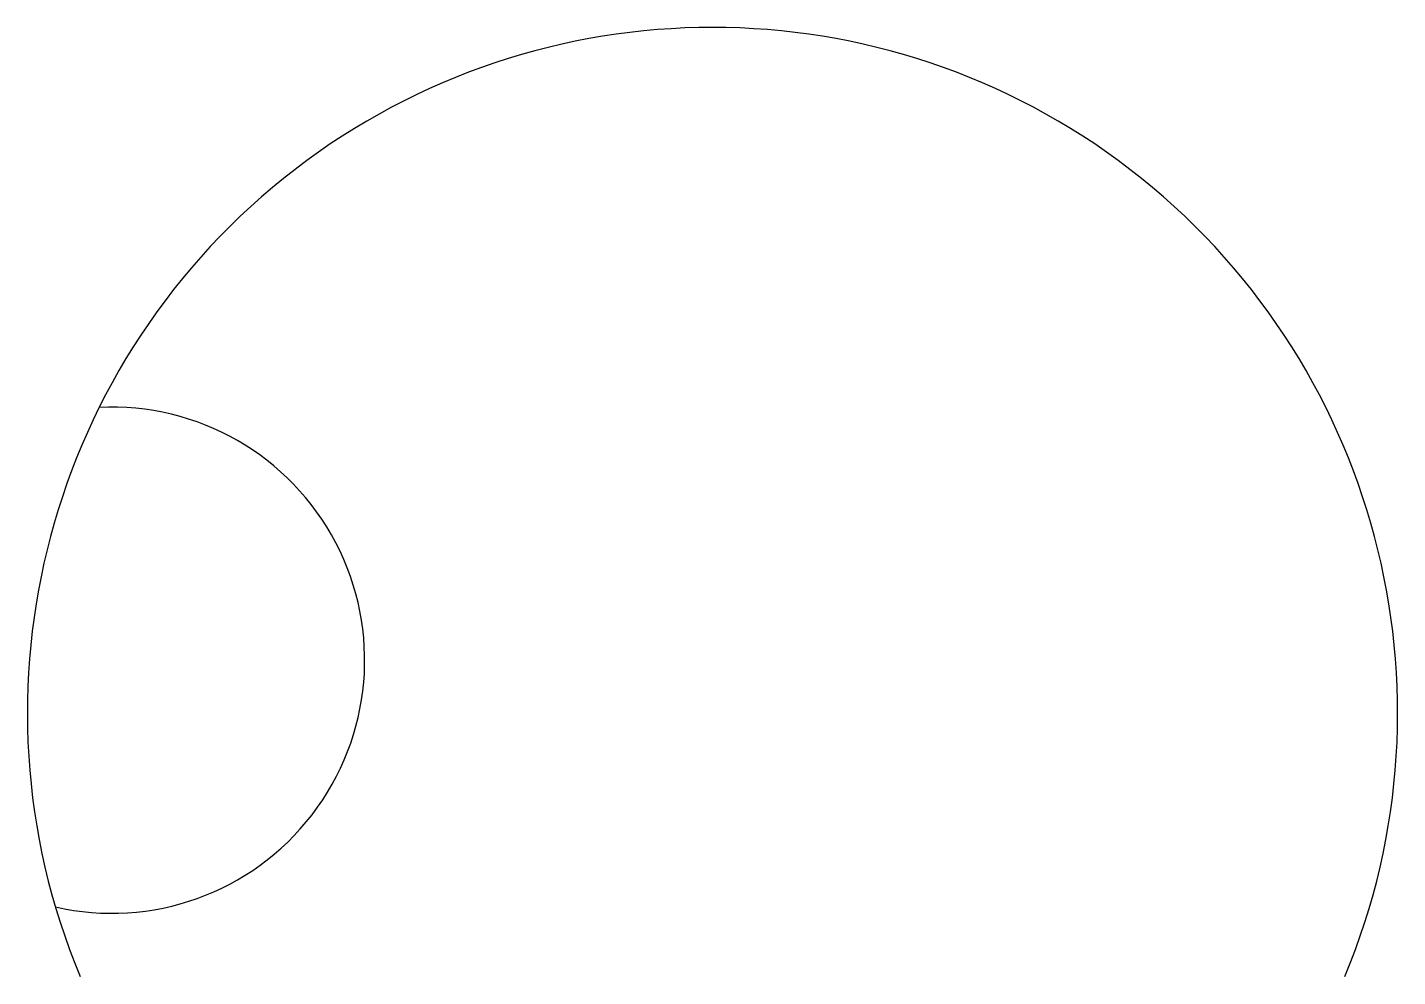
# Model space of a CAD drawing. Header units: millimetres. Extents: x 4.2 to 25.8, y 5 to 20.
import ezdxf

# ---------------------------------------------------------------- set-up
doc = ezdxf.new("R2010")
doc.units = ezdxf.units.MM
doc.layers.get('0').update_dxf_attribs({"lineweight": 25})

msp = doc.modelspace()

# ---------------------------------------------------------------- linework, layer by layer
for centre, radius, start, end in [((15, 9.167), 10.833, 337.3801, 202.6199), ((5.5, 10), 4, 257.1394, 92.8344)]:
    msp.add_arc(centre, radius, start, end)

doc.saveas('drawing.dxf')
